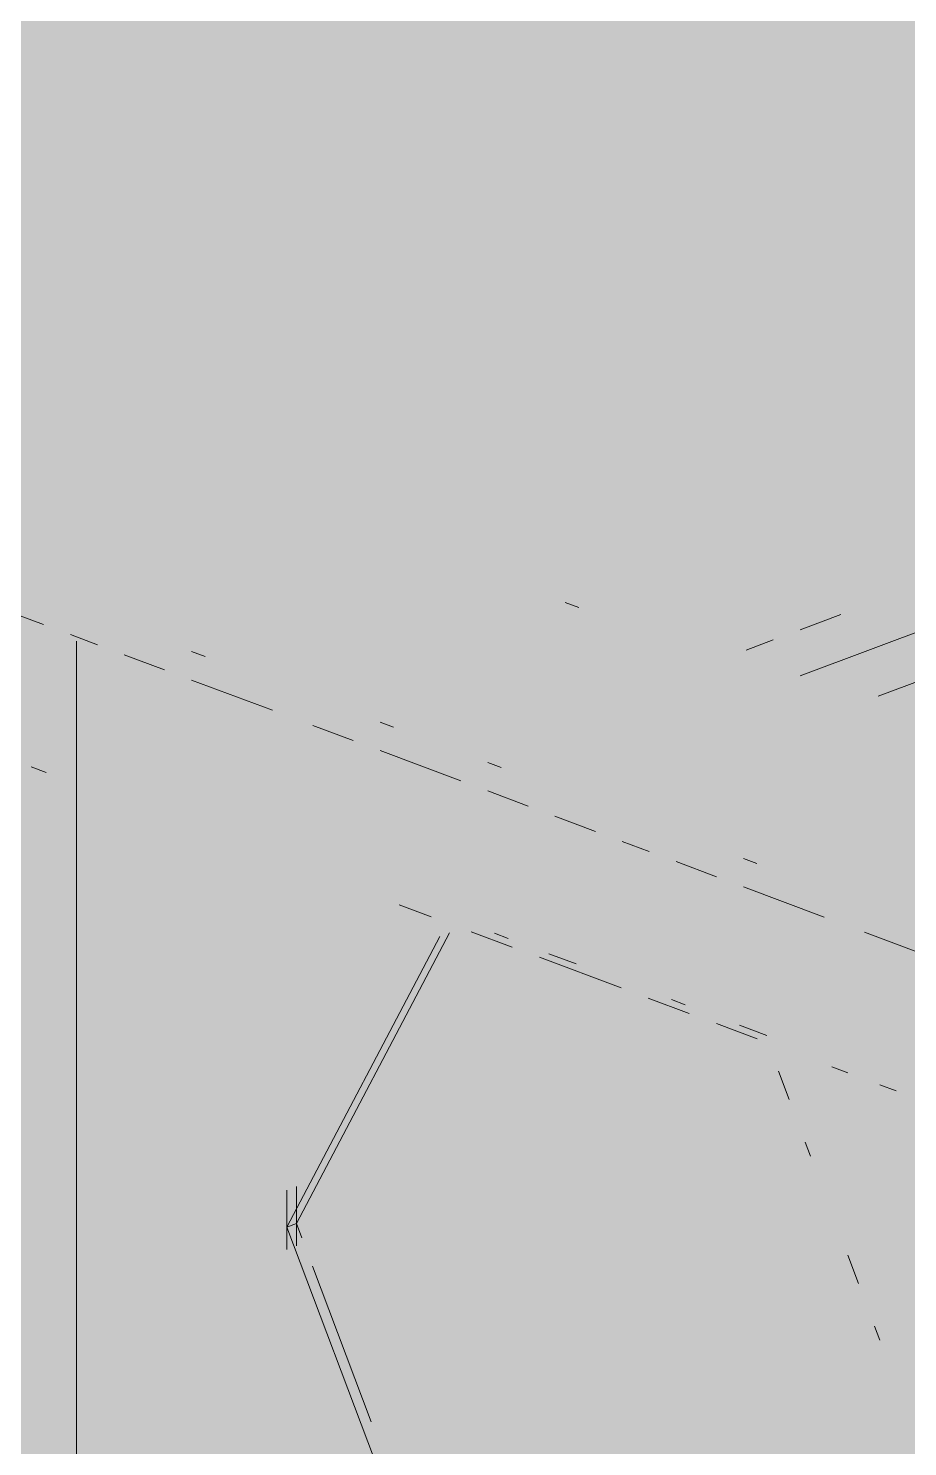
# Paper-space layout '03 3D Building and Roof' of a CAD drawing. Header units: millimetres. Extents: x 5 to 415, y 5 to 292.
# Drawn here: x 130.16 to 134.23, y 86.61 to 93.16 of the extents above; entities that cross this region are included whole.
import ezdxf

# ---------------------------------------------------------------- set-up
doc = ezdxf.new("R2010")
doc.units = ezdxf.units.MM
doc.layers.add('EXISTING', color=7, linetype='Continuous')
doc.layers.add('IMAGES', color=7, linetype='Continuous')

# ---------------------------------------------------------------- blocks, each defined once
blk = doc.blocks.new('SHEET_03')
at = {"layer": 'EXISTING', "color": 250, "lineweight": 9}
for p, q in [((133.731, 90.1716), (141.3539, 93.0272)), ((141.6515, 92.9103), (134.0911, 90.0781)), ((132.7071, 90.4879), (132.6449, 90.5112)), ((130.2348, 90.4089), (130.0483, 90.4788)), ((133.731, 90.3843), (133.9184, 90.4545)), ((130.4835, 90.3158), (130.3592, 90.3623)), ((130.3865, 90.3328), (130.3865, 89.6734)), ((133.481, 90.2907), (133.606, 90.3375)), ((130.7944, 90.1993), (130.6079, 90.2692)), ((130.9188, 90.2838), (130.981, 90.2605)), ((131.2919, 90.013), (130.9188, 90.1527)), ((131.6649, 89.8732), (131.4784, 89.9431)), ((131.7893, 89.9577), (131.8515, 89.9344)), ((132.1623, 89.6869), (131.7893, 89.8266)), ((130.2477, 89.7254), (130.1782, 89.7514)), ((132.2867, 89.7714), (132.3489, 89.7481)), ((130.3865, 89.6734), (130.3865, 86.3066)), ((132.4732, 89.5704), (132.2867, 89.6403)), ((132.7841, 89.4539), (132.5976, 89.5238)), ((133.0328, 89.3608), (132.9085, 89.4074)), ((133.3437, 89.2443), (133.1572, 89.3142)), ((133.4681, 89.3288), (133.5303, 89.3055)), ((133.8411, 89.058), (133.4681, 89.1977)), ((132.0252, 89.0595), (131.8771, 89.115)), ((131.3587, 87.6259), (132.0656, 88.9679)), ((132.1101, 88.9845), (131.4031, 87.6425)), ((132.2109, 88.99), (132.3996, 88.9193)), ((132.3811, 88.9595), (132.3182, 88.9831)), ((134.7116, 88.7319), (134.0277, 88.9881)), ((132.5254, 88.8721), (132.9029, 88.7308)), ((132.6957, 88.8417), (132.5699, 88.8888)), ((133.0287, 88.6836), (133.2174, 88.6129)), ((133.199, 88.6531), (133.136, 88.6767)), ((133.3432, 88.5658), (133.532, 88.4951)), ((133.5764, 88.5117), (133.4506, 88.5589)), ((133.951, 88.3381), (133.8769, 88.3659)), ((133.63, 88.3461), (133.6794, 88.2154)), ((134.1732, 88.2549), (134.0991, 88.2826)), ((133.7535, 88.0193), (133.7781, 87.954)), ((131.3587, 87.5228), (131.3587, 87.7976)), ((131.3587, 87.7661), (131.3587, 87.6259)), ((131.4031, 87.8143), (131.4031, 87.5394)), ((131.4031, 87.6425), (131.4031, 87.7828)), ((131.3587, 87.6259), (131.4031, 87.6425)), ((131.4031, 87.5724), (131.4031, 87.6425)), ((131.4031, 87.6425), (131.4278, 87.5771)), ((131.3587, 87.6259), (131.3587, 87.5557)), ((132.0746, 85.7304), (131.3587, 87.6259)), ((133.951, 87.4964), (134.0003, 87.3657)), ((131.4772, 87.4464), (131.7487, 86.7274)), ((134.0744, 87.1696), (134.0991, 87.1043))]:
    blk.add_line(p, q, dxfattribs=at)
at = {"layer": 'IMAGES', "color": 7}
for points in [[(126.3404, 93.1429), (139.8781, 93.1429), (126.3404, 93.3143), (139.8781, 93.3143)], [(126.5118, 92.9714), (139.8781, 92.9714), (126.5118, 93.1429), (139.8781, 93.1429)], [(127.0259, 92.8), (139.364, 92.8), (127.0259, 92.9714), (139.364, 92.9714)], [(127.3686, 92.6286), (139.0213, 92.6286), (127.3686, 92.8), (139.0213, 92.8)], [(128.0541, 92.4571), (138.5072, 92.4571), (128.0541, 92.6286), (138.5072, 92.6286)], [(128.5682, 92.2857), (137.9931, 92.2857), (128.5682, 92.4571), (137.9931, 92.4571)], [(128.9109, 92.1143), (137.6504, 92.1143), (128.9109, 92.2857), (137.6504, 92.2857)], [(129.425, 91.9429), (137.1363, 91.9429), (129.425, 92.1143), (137.1363, 92.1143)], [(129.5963, 91.7714), (136.7936, 91.7714), (129.5963, 91.9429), (136.7936, 91.9429)], [(130.1104, 91.6), (130.2818, 91.6), (130.1104, 91.7714), (130.2818, 91.7714)], [(130.2818, 91.6), (136.2795, 91.6), (130.2818, 91.7714), (136.2795, 91.7714)], [(130.1104, 91.4286), (130.2818, 91.4286), (130.1104, 91.6), (130.2818, 91.6)], [(130.2818, 91.4286), (130.7959, 91.4286), (130.2818, 91.6), (130.7959, 91.6)], [(130.7959, 91.4286), (130.9672, 91.4286), (130.7959, 91.6), (130.9672, 91.6)], [(130.9672, 91.4286), (135.7654, 91.4286), (130.9672, 91.6), (135.7654, 91.6)], [(130.1104, 91.2571), (130.2818, 91.2571), (130.1104, 91.4286), (130.2818, 91.4286)], [(130.2818, 91.2571), (130.4532, 91.2571), (130.2818, 91.4286), (130.4532, 91.4286)], [(130.4532, 91.2571), (130.6245, 91.2571), (130.4532, 91.4286), (130.6245, 91.4286)], [(130.6245, 91.2571), (130.7959, 91.2571), (130.6245, 91.4286), (130.7959, 91.4286)], [(130.7959, 91.0857), (130.9672, 91.0857), (130.7959, 91.4286), (130.9672, 91.4286)], [(130.9672, 91.2571), (131.1386, 91.2571), (130.9672, 91.4286), (131.1386, 91.4286)], [(131.1386, 91.2571), (135.4227, 91.2571), (131.1386, 91.4286), (135.4227, 91.4286)], [(130.1104, 91.0857), (130.2818, 91.0857), (130.1104, 91.2571), (130.2818, 91.2571)], [(130.2818, 91.0857), (130.6245, 91.0857), (130.2818, 91.2571), (130.6245, 91.2571)], [(130.6245, 91.0857), (130.7959, 91.0857), (130.6245, 91.2571), (130.7959, 91.2571)], [(130.9672, 91.0857), (131.1386, 91.0857), (130.9672, 91.2571), (131.1386, 91.2571)], [(131.1386, 91.0857), (131.31, 91.0857), (131.1386, 91.2571), (131.31, 91.2571)], [(131.31, 91.0857), (131.6527, 91.0857), (131.31, 91.2571), (131.6527, 91.2571)], [(131.6527, 91.0857), (134.7372, 91.0857), (131.6527, 91.2571), (134.7372, 91.2571)], [(129.9391, 90.9143), (130.7959, 90.9143), (129.9391, 91.0857), (130.7959, 91.0857)], [(130.7959, 90.9143), (130.9672, 90.9143), (130.7959, 91.0857), (130.9672, 91.0857)], [(130.9672, 90.9143), (131.31, 90.9143), (130.9672, 91.0857), (131.31, 91.0857)], [(131.31, 90.9143), (131.4813, 90.9143), (131.31, 91.0857), (131.4813, 91.0857)], [(131.4813, 90.9143), (131.6527, 90.9143), (131.4813, 91.0857), (131.6527, 91.0857)], [(131.6527, 90.9143), (131.8241, 90.9143), (131.6527, 91.0857), (131.8241, 91.0857)], [(131.8241, 90.9143), (131.9954, 90.9143), (131.8241, 91.0857), (131.9954, 91.0857)], [(131.9954, 90.9143), (134.2231, 90.9143), (131.9954, 91.0857), (134.2231, 91.0857)], [(134.2231, 90.9143), (134.3945, 90.9143), (134.2231, 91.0857), (134.3945, 91.0857)], [(129.9391, 90.7429), (130.9672, 90.7429), (129.9391, 90.9143), (130.9672, 90.9143)], [(130.9672, 90.7429), (131.1386, 90.7429), (130.9672, 90.9143), (131.1386, 90.9143)], [(131.1386, 90.7429), (131.31, 90.7429), (131.1386, 90.9143), (131.31, 90.9143)], [(131.31, 90.7429), (131.4813, 90.7429), (131.31, 90.9143), (131.4813, 90.9143)], [(131.4813, 90.7429), (131.6527, 90.7429), (131.4813, 90.9143), (131.6527, 90.9143)], [(131.6527, 90.7429), (131.8241, 90.7429), (131.6527, 90.9143), (131.8241, 90.9143)], [(131.8241, 90.7429), (131.9954, 90.7429), (131.8241, 90.9143), (131.9954, 90.9143)], [(131.9954, 90.7429), (132.1668, 90.7429), (131.9954, 90.9143), (132.1668, 90.9143)], [(132.1668, 90.7429), (132.5095, 90.7429), (132.1668, 90.9143), (132.5095, 90.9143)], [(132.5095, 90.7429), (133.8804, 90.7429), (132.5095, 90.9143), (133.8804, 90.9143)], [(133.8804, 90.7429), (134.2231, 90.7429), (133.8804, 90.9143), (134.2231, 90.9143)], [(134.2231, 90.7429), (134.3945, 90.7429), (134.2231, 90.9143), (134.3945, 90.9143)], [(130.1104, 90.5714), (130.2818, 90.5714), (130.1104, 90.7429), (130.2818, 90.7429)], [(130.2818, 90.5714), (130.6245, 90.5714), (130.2818, 90.7429), (130.6245, 90.7429)], [(130.6245, 90.5714), (132.1668, 90.5714), (130.6245, 90.7429), (132.1668, 90.7429)], [(132.1668, 90.5714), (132.3381, 90.5714), (132.1668, 90.7429), (132.3381, 90.7429)], [(132.3381, 90.5714), (132.5095, 90.5714), (132.3381, 90.7429), (132.5095, 90.7429)], [(132.5095, 90.5714), (132.8522, 90.5714), (132.5095, 90.7429), (132.8522, 90.7429)], [(132.8522, 90.5714), (133.0236, 90.5714), (132.8522, 90.7429), (133.0236, 90.7429)], [(133.0236, 90.5714), (133.195, 90.5714), (133.0236, 90.7429), (133.195, 90.7429)], [(133.195, 90.5714), (133.3663, 90.5714), (133.195, 90.7429), (133.3663, 90.7429)], [(133.3663, 90.5714), (133.7091, 90.5714), (133.3663, 90.7429), (133.7091, 90.7429)], [(133.7091, 90.5714), (133.8804, 90.5714), (133.7091, 90.7429), (133.8804, 90.7429)], [(133.8804, 90.5714), (134.2231, 90.5714), (133.8804, 90.7429), (134.2231, 90.7429)], [(134.2231, 90.4), (134.3945, 90.4), (134.2231, 90.7429), (134.3945, 90.7429)], [(130.1104, 90.4), (130.2818, 90.4), (130.1104, 90.5714), (130.2818, 90.5714)], [(130.2818, 90.4), (130.4532, 90.4), (130.2818, 90.5714), (130.4532, 90.5714)], [(130.4532, 90.4), (130.6245, 90.4), (130.4532, 90.5714), (130.6245, 90.5714)], [(130.6245, 90.4), (130.9672, 90.4), (130.6245, 90.5714), (130.9672, 90.5714)], [(130.9672, 90.4), (132.1668, 90.4), (130.9672, 90.5714), (132.1668, 90.5714)], [(132.1668, 90.4), (132.3381, 90.4), (132.1668, 90.5714), (132.3381, 90.5714)], [(132.3381, 90.4), (132.5095, 90.4), (132.3381, 90.5714), (132.5095, 90.5714)], [(132.5095, 90.4), (132.6809, 90.4), (132.5095, 90.5714), (132.6809, 90.5714)], [(132.6809, 90.4), (132.8522, 90.4), (132.6809, 90.5714), (132.8522, 90.5714)], [(132.8522, 90.4), (133.0236, 90.4), (132.8522, 90.5714), (133.0236, 90.5714)], [(133.0236, 90.4), (133.195, 90.4), (133.0236, 90.5714), (133.195, 90.5714)], [(133.195, 90.4), (133.3663, 90.4), (133.195, 90.5714), (133.3663, 90.5714)], [(133.3663, 90.4), (133.5377, 90.4), (133.3663, 90.5714), (133.5377, 90.5714)], [(133.5377, 90.4), (133.7091, 90.4), (133.5377, 90.5714), (133.7091, 90.5714)], [(133.7091, 90.4), (133.8804, 90.4), (133.7091, 90.5714), (133.8804, 90.5714)], [(133.8804, 90.4), (134.2231, 90.4), (133.8804, 90.5714), (134.2231, 90.5714)], [(130.1104, 90.2286), (130.2818, 90.2286), (130.1104, 90.4), (130.2818, 90.4)], [(130.2818, 90.2286), (130.6245, 90.2286), (130.2818, 90.4), (130.6245, 90.4)], [(130.6245, 90.0571), (130.7959, 90.0571), (130.6245, 90.4), (130.7959, 90.4)], [(130.7959, 90.0571), (130.9672, 90.0571), (130.7959, 90.4), (130.9672, 90.4)], [(130.9672, 90.2286), (131.1386, 90.2286), (130.9672, 90.4), (131.1386, 90.4)], [(131.1386, 90.2286), (131.31, 90.2286), (131.1386, 90.4), (131.31, 90.4)], [(131.31, 90.2286), (132.6809, 90.2286), (131.31, 90.4), (132.6809, 90.4)], [(132.6809, 90.2286), (132.8522, 90.2286), (132.6809, 90.4), (132.8522, 90.4)], [(132.8522, 90.2286), (133.0236, 90.2286), (132.8522, 90.4), (133.0236, 90.4)], [(133.0236, 90.2286), (133.195, 90.2286), (133.0236, 90.4), (133.195, 90.4)], [(133.195, 90.2286), (133.5377, 90.2286), (133.195, 90.4), (133.5377, 90.4)], [(133.5377, 90.2286), (133.7091, 90.2286), (133.5377, 90.4), (133.7091, 90.4)], [(133.7091, 90.2286), (134.2231, 90.2286), (133.7091, 90.4), (134.2231, 90.4)], [(134.2231, 90.2286), (134.3945, 90.2286), (134.2231, 90.4), (134.3945, 90.4)], [(130.1104, 90.0571), (130.2818, 90.0571), (130.1104, 90.2286), (130.2818, 90.2286)], [(130.2818, 89.7143), (130.4532, 89.7143), (130.2818, 90.2286), (130.4532, 90.2286)], [(130.4532, 90.0571), (130.6245, 90.0571), (130.4532, 90.2286), (130.6245, 90.2286)], [(130.9672, 90.0571), (131.1386, 90.0571), (130.9672, 90.2286), (131.1386, 90.2286)], [(131.1386, 90.0571), (131.31, 90.0571), (131.1386, 90.2286), (131.31, 90.2286)], [(131.31, 90.0571), (131.4813, 90.0571), (131.31, 90.2286), (131.4813, 90.2286)], [(131.4813, 90.0571), (131.6527, 90.0571), (131.4813, 90.2286), (131.6527, 90.2286)], [(131.6527, 90.0571), (131.9954, 90.0571), (131.6527, 90.2286), (131.9954, 90.2286)], [(131.9954, 90.0571), (133.0236, 90.0571), (131.9954, 90.2286), (133.0236, 90.2286)], [(133.0236, 90.0571), (133.195, 90.0571), (133.0236, 90.2286), (133.195, 90.2286)], [(133.195, 90.0571), (133.3663, 90.0571), (133.195, 90.2286), (133.3663, 90.2286)], [(133.3663, 90.0571), (133.5377, 90.0571), (133.3663, 90.2286), (133.5377, 90.2286)], [(133.5377, 90.0571), (133.8804, 90.0571), (133.5377, 90.2286), (133.8804, 90.2286)], [(133.8804, 90.0571), (134.2231, 90.0571), (133.8804, 90.2286), (134.2231, 90.2286)], [(134.2231, 90.0571), (134.3945, 90.0571), (134.2231, 90.2286), (134.3945, 90.2286)], [(129.9391, 89.8857), (130.2818, 89.8857), (129.9391, 90.0571), (130.2818, 90.0571)], [(130.4532, 89.7143), (130.6245, 89.7143), (130.4532, 90.0571), (130.6245, 90.0571)], [(130.6245, 89.7143), (130.7959, 89.7143), (130.6245, 90.0571), (130.7959, 90.0571)], [(130.7959, 89.8857), (130.9672, 89.8857), (130.7959, 90.0571), (130.9672, 90.0571)], [(130.9672, 89.8857), (131.1386, 89.8857), (130.9672, 90.0571), (131.1386, 90.0571)], [(131.1386, 89.8857), (131.31, 89.8857), (131.1386, 90.0571), (131.31, 90.0571)], [(131.31, 89.8857), (131.4813, 89.8857), (131.31, 90.0571), (131.4813, 90.0571)], [(131.4813, 89.8857), (131.6527, 89.8857), (131.4813, 90.0571), (131.6527, 90.0571)], [(131.6527, 89.7143), (131.8241, 89.7143), (131.6527, 90.0571), (131.8241, 90.0571)], [(131.8241, 89.8857), (131.9954, 89.8857), (131.8241, 90.0571), (131.9954, 90.0571)], [(131.9954, 89.8857), (132.1668, 89.8857), (131.9954, 90.0571), (132.1668, 90.0571)], [(132.1668, 89.8857), (132.3381, 89.8857), (132.1668, 90.0571), (132.3381, 90.0571)], [(132.3381, 89.8857), (132.5095, 89.8857), (132.3381, 90.0571), (132.5095, 90.0571)], [(132.5095, 89.8857), (133.5377, 89.8857), (132.5095, 90.0571), (133.5377, 90.0571)], [(133.5377, 89.8857), (133.7091, 89.8857), (133.5377, 90.0571), (133.7091, 90.0571)], [(133.7091, 89.8857), (134.0518, 89.8857), (133.7091, 90.0571), (134.0518, 90.0571)], [(134.0518, 89.8857), (134.2231, 89.8857), (134.0518, 90.0571), (134.2231, 90.0571)], [(134.2231, 89.8857), (134.5659, 89.8857), (134.2231, 90.0571), (134.5659, 90.0571)], [(130.1104, 89.5429), (130.2818, 89.5429), (130.1104, 89.8857), (130.2818, 89.8857)], [(130.7959, 89.7143), (130.9672, 89.7143), (130.7959, 89.8857), (130.9672, 89.8857)], [(130.9672, 89.7143), (131.1386, 89.7143), (130.9672, 89.8857), (131.1386, 89.8857)], [(131.1386, 89.7143), (131.31, 89.7143), (131.1386, 89.8857), (131.31, 89.8857)], [(131.31, 89.7143), (131.4813, 89.7143), (131.31, 89.8857), (131.4813, 89.8857)], [(131.4813, 89.7143), (131.6527, 89.7143), (131.4813, 89.8857), (131.6527, 89.8857)], [(131.8241, 89.7143), (131.9954, 89.7143), (131.8241, 89.8857), (131.9954, 89.8857)], [(131.9954, 89.7143), (132.1668, 89.7143), (131.9954, 89.8857), (132.1668, 89.8857)], [(132.1668, 89.7143), (132.3381, 89.7143), (132.1668, 89.8857), (132.3381, 89.8857)], [(132.3381, 89.7143), (132.5095, 89.7143), (132.3381, 89.8857), (132.5095, 89.8857)], [(132.5095, 89.7143), (133.0236, 89.7143), (132.5095, 89.8857), (133.0236, 89.8857)], [(133.0236, 89.7143), (133.8804, 89.7143), (133.0236, 89.8857), (133.8804, 89.8857)], [(133.8804, 89.7143), (134.0518, 89.7143), (133.8804, 89.8857), (134.0518, 89.8857)], [(134.0518, 89.7143), (134.2231, 89.7143), (134.0518, 89.8857), (134.2231, 89.8857)], [(134.2231, 89.7143), (134.3945, 89.7143), (134.2231, 89.8857), (134.3945, 89.8857)], [(130.2818, 89.5429), (130.4532, 89.5429), (130.2818, 89.7143), (130.4532, 89.7143)], [(130.4532, 89.5429), (130.6245, 89.5429), (130.4532, 89.7143), (130.6245, 89.7143)], [(130.6245, 89.5429), (130.7959, 89.5429), (130.6245, 89.7143), (130.7959, 89.7143)], [(130.7959, 89.5429), (131.1386, 89.5429), (130.7959, 89.7143), (131.1386, 89.7143)], [(131.1386, 89.5429), (131.4813, 89.5429), (131.1386, 89.7143), (131.4813, 89.7143)], [(131.4813, 89.5429), (131.6527, 89.5429), (131.4813, 89.7143), (131.6527, 89.7143)], [(131.6527, 89.5429), (131.8241, 89.5429), (131.6527, 89.7143), (131.8241, 89.7143)], [(131.8241, 89.5429), (131.9954, 89.5429), (131.8241, 89.7143), (131.9954, 89.7143)], [(131.9954, 89.5429), (132.1668, 89.5429), (131.9954, 89.7143), (132.1668, 89.7143)], [(132.1668, 89.5429), (132.3381, 89.5429), (132.1668, 89.7143), (132.3381, 89.7143)], [(132.3381, 89.5429), (132.6809, 89.5429), (132.3381, 89.7143), (132.6809, 89.7143)], [(132.6809, 89.5429), (133.0236, 89.5429), (132.6809, 89.7143), (133.0236, 89.7143)], [(133.0236, 89.5429), (133.195, 89.5429), (133.0236, 89.7143), (133.195, 89.7143)], [(133.195, 89.5429), (134.3945, 89.5429), (133.195, 89.7143), (134.3945, 89.7143)], [(130.1104, 86.4571), (130.2818, 86.4571), (130.1104, 89.5429), (130.2818, 89.5429)], [(130.2818, 89.3714), (130.4532, 89.3714), (130.2818, 89.5429), (130.4532, 89.5429)], [(130.4532, 89.3714), (130.6245, 89.3714), (130.4532, 89.5429), (130.6245, 89.5429)], [(130.6245, 89.3714), (130.7959, 89.3714), (130.6245, 89.5429), (130.7959, 89.5429)], [(130.7959, 89.3714), (130.9672, 89.3714), (130.7959, 89.5429), (130.9672, 89.5429)], [(130.9672, 89.3714), (131.1386, 89.3714), (130.9672, 89.5429), (131.1386, 89.5429)], [(131.1386, 89.3714), (131.4813, 89.3714), (131.1386, 89.5429), (131.4813, 89.5429)], [(131.4813, 89.3714), (131.6527, 89.3714), (131.4813, 89.5429), (131.6527, 89.5429)], [(131.6527, 89.3714), (131.8241, 89.3714), (131.6527, 89.5429), (131.8241, 89.5429)], [(131.8241, 89.3714), (132.1668, 89.3714), (131.8241, 89.5429), (132.1668, 89.5429)], [(132.1668, 89.3714), (132.3381, 89.3714), (132.1668, 89.5429), (132.3381, 89.5429)], [(132.3381, 89.3714), (132.5095, 89.3714), (132.3381, 89.5429), (132.5095, 89.5429)], [(132.5095, 89.3714), (132.6809, 89.3714), (132.5095, 89.5429), (132.6809, 89.5429)], [(132.6809, 89.3714), (132.8522, 89.3714), (132.6809, 89.5429), (132.8522, 89.5429)], [(132.8522, 89.3714), (133.0236, 89.3714), (132.8522, 89.5429), (133.0236, 89.5429)], [(133.0236, 89.2), (133.195, 89.2), (133.0236, 89.5429), (133.195, 89.5429)], [(133.195, 89.3714), (133.3663, 89.3714), (133.195, 89.5429), (133.3663, 89.5429)], [(133.3663, 89.3714), (133.5377, 89.3714), (133.3663, 89.5429), (133.5377, 89.5429)], [(133.5377, 89.3714), (133.7091, 89.3714), (133.5377, 89.5429), (133.7091, 89.5429)], [(133.7091, 89.3714), (134.9086, 89.3714), (133.7091, 89.5429), (134.9086, 89.5429)], [(130.2818, 86.4571), (130.4532, 86.4571), (130.2818, 89.3714), (130.4532, 89.3714)], [(130.4532, 89.2), (130.6245, 89.2), (130.4532, 89.3714), (130.6245, 89.3714)], [(130.6245, 89.2), (130.7959, 89.2), (130.6245, 89.3714), (130.7959, 89.3714)], [(130.7959, 89.2), (130.9672, 89.2), (130.7959, 89.3714), (130.9672, 89.3714)], [(130.9672, 89.2), (131.1386, 89.2), (130.9672, 89.3714), (131.1386, 89.3714)], [(131.1386, 89.2), (131.4813, 89.2), (131.1386, 89.3714), (131.4813, 89.3714)], [(131.4813, 89.2), (131.6527, 89.2), (131.4813, 89.3714), (131.6527, 89.3714)], [(131.6527, 89.2), (132.1668, 89.2), (131.6527, 89.3714), (132.1668, 89.3714)], [(132.1668, 89.2), (132.3381, 89.2), (132.1668, 89.3714), (132.3381, 89.3714)], [(132.3381, 89.2), (132.5095, 89.2), (132.3381, 89.3714), (132.5095, 89.3714)], [(132.5095, 89.2), (132.8522, 89.2), (132.5095, 89.3714), (132.8522, 89.3714)], [(132.8522, 89.2), (133.0236, 89.2), (132.8522, 89.3714), (133.0236, 89.3714)], [(133.195, 89.2), (133.3663, 89.2), (133.195, 89.3714), (133.3663, 89.3714)], [(133.3663, 89.2), (133.5377, 89.2), (133.3663, 89.3714), (133.5377, 89.3714)], [(133.5377, 89.2), (133.7091, 89.2), (133.5377, 89.3714), (133.7091, 89.3714)], [(133.7091, 89.2), (133.8804, 89.2), (133.7091, 89.3714), (133.8804, 89.3714)], [(133.8804, 89.2), (134.2231, 89.2), (133.8804, 89.3714), (134.2231, 89.3714)], [(134.2231, 89.2), (135.2513, 89.2), (134.2231, 89.3714), (135.2513, 89.3714)], [(130.4532, 86.4571), (130.6245, 86.4571), (130.4532, 89.2), (130.6245, 89.2)], [(130.6245, 89.0286), (131.1386, 89.0286), (130.6245, 89.2), (131.1386, 89.2)], [(131.1386, 89.0286), (131.31, 89.0286), (131.1386, 89.2), (131.31, 89.2)], [(131.31, 89.0286), (131.4813, 89.0286), (131.31, 89.2), (131.4813, 89.2)], [(131.4813, 89.0286), (131.6527, 89.0286), (131.4813, 89.2), (131.6527, 89.2)], [(131.6527, 89.0286), (131.8241, 89.0286), (131.6527, 89.2), (131.8241, 89.2)], [(131.8241, 89.0286), (131.9954, 89.0286), (131.8241, 89.2), (131.9954, 89.2)], [(131.9954, 89.0286), (132.1668, 89.0286), (131.9954, 89.2), (132.1668, 89.2)], [(132.1668, 89.0286), (132.5095, 89.0286), (132.1668, 89.2), (132.5095, 89.2)], [(132.5095, 89.0286), (132.8522, 89.0286), (132.5095, 89.2), (132.8522, 89.2)], [(132.8522, 88.8571), (133.0236, 88.8571), (132.8522, 89.2), (133.0236, 89.2)], [(133.0236, 88.8571), (133.195, 88.8571), (133.0236, 89.2), (133.195, 89.2)], [(133.195, 89.0286), (133.3663, 89.0286), (133.195, 89.2), (133.3663, 89.2)], [(133.3663, 89.0286), (133.5377, 89.0286), (133.3663, 89.2), (133.5377, 89.2)], [(133.5377, 89.0286), (133.7091, 89.0286), (133.5377, 89.2), (133.7091, 89.2)], [(133.7091, 89.0286), (133.8804, 89.0286), (133.7091, 89.2), (133.8804, 89.2)], [(133.8804, 89.0286), (134.0518, 89.0286), (133.8804, 89.2), (134.0518, 89.2)], [(134.0518, 89.0286), (134.2231, 89.0286), (134.0518, 89.2), (134.2231, 89.2)], [(134.2231, 89.0286), (134.5659, 89.0286), (134.2231, 89.2), (134.5659, 89.2)], [(130.6245, 86.4571), (130.7959, 86.4571), (130.6245, 89.0286), (130.7959, 89.0286)], [(130.7959, 88.8571), (131.31, 88.8571), (130.7959, 89.0286), (131.31, 89.0286)], [(131.31, 88.8571), (131.6527, 88.8571), (131.31, 89.0286), (131.6527, 89.0286)], [(131.6527, 88.8571), (131.8241, 88.8571), (131.6527, 89.0286), (131.8241, 89.0286)], [(131.8241, 88.6857), (131.9954, 88.6857), (131.8241, 89.0286), (131.9954, 89.0286)], [(131.9954, 88.8571), (132.1668, 88.8571), (131.9954, 89.0286), (132.1668, 89.0286)], [(132.1668, 88.8571), (132.5095, 88.8571), (132.1668, 89.0286), (132.5095, 89.0286)], [(132.5095, 88.8571), (132.8522, 88.8571), (132.5095, 89.0286), (132.8522, 89.0286)], [(133.195, 88.6857), (133.3663, 88.6857), (133.195, 89.0286), (133.3663, 89.0286)], [(133.3663, 88.8571), (133.5377, 88.8571), (133.3663, 89.0286), (133.5377, 89.0286)], [(133.5377, 88.8571), (133.7091, 88.8571), (133.5377, 89.0286), (133.7091, 89.0286)], [(133.7091, 88.8571), (133.8804, 88.8571), (133.7091, 89.0286), (133.8804, 89.0286)], [(133.8804, 88.8571), (134.0518, 88.8571), (133.8804, 89.0286), (134.0518, 89.0286)], [(134.0518, 88.8571), (134.2231, 88.8571), (134.0518, 89.0286), (134.2231, 89.0286)], [(134.2231, 88.6857), (134.3945, 88.6857), (134.2231, 89.0286), (134.3945, 89.0286)], [(130.7959, 88.5143), (131.6527, 88.5143), (130.7959, 88.8571), (131.6527, 88.8571)], [(131.6527, 88.5143), (131.8241, 88.5143), (131.6527, 88.8571), (131.8241, 88.8571)], [(131.9954, 88.6857), (132.1668, 88.6857), (131.9954, 88.8571), (132.1668, 88.8571)], [(132.1668, 88.6857), (132.3381, 88.6857), (132.1668, 88.8571), (132.3381, 88.8571)], [(132.3381, 88.6857), (132.5095, 88.6857), (132.3381, 88.8571), (132.5095, 88.8571)], [(132.5095, 88.6857), (132.8522, 88.6857), (132.5095, 88.8571), (132.8522, 88.8571)], [(132.8522, 88.6857), (133.0236, 88.6857), (132.8522, 88.8571), (133.0236, 88.8571)], [(133.0236, 88.6857), (133.195, 88.6857), (133.0236, 88.8571), (133.195, 88.8571)], [(133.3663, 88.6857), (133.7091, 88.6857), (133.3663, 88.8571), (133.7091, 88.8571)], [(133.7091, 88.5143), (133.8804, 88.5143), (133.7091, 88.8571), (133.8804, 88.8571)], [(133.8804, 88.6857), (134.0518, 88.6857), (133.8804, 88.8571), (134.0518, 88.8571)], [(134.0518, 88.6857), (134.2231, 88.6857), (134.0518, 88.8571), (134.2231, 88.8571)], [(131.8241, 88.3429), (131.9954, 88.3429), (131.8241, 88.6857), (131.9954, 88.6857)], [(131.9954, 88.5143), (132.1668, 88.5143), (131.9954, 88.6857), (132.1668, 88.6857)], [(132.1668, 88.5143), (132.3381, 88.5143), (132.1668, 88.6857), (132.3381, 88.6857)], [(132.3381, 88.5143), (132.5095, 88.5143), (132.3381, 88.6857), (132.5095, 88.6857)], [(132.5095, 88.5143), (132.6809, 88.5143), (132.5095, 88.6857), (132.6809, 88.6857)], [(132.6809, 88.5143), (132.8522, 88.5143), (132.6809, 88.6857), (132.8522, 88.6857)], [(132.8522, 88.5143), (133.0236, 88.5143), (132.8522, 88.6857), (133.0236, 88.6857)], [(133.0236, 88.5143), (133.195, 88.5143), (133.0236, 88.6857), (133.195, 88.6857)], [(133.195, 88.3429), (133.3663, 88.3429), (133.195, 88.6857), (133.3663, 88.6857)], [(133.3663, 88.5143), (133.5377, 88.5143), (133.3663, 88.6857), (133.5377, 88.6857)], [(133.5377, 88.5143), (133.7091, 88.5143), (133.5377, 88.6857), (133.7091, 88.6857)], [(133.8804, 88.5143), (134.2231, 88.5143), (133.8804, 88.6857), (134.2231, 88.6857)], [(134.2231, 88.5143), (134.5659, 88.5143), (134.2231, 88.6857), (134.5659, 88.6857)], [(130.7959, 88.3429), (131.4813, 88.3429), (130.7959, 88.5143), (131.4813, 88.5143)], [(131.4813, 88.3429), (131.6527, 88.3429), (131.4813, 88.5143), (131.6527, 88.5143)], [(131.6527, 88.3429), (131.8241, 88.3429), (131.6527, 88.5143), (131.8241, 88.5143)], [(131.9954, 88.3429), (132.1668, 88.3429), (131.9954, 88.5143), (132.1668, 88.5143)], [(132.1668, 88.3429), (132.6809, 88.3429), (132.1668, 88.5143), (132.6809, 88.5143)], [(132.6809, 88.3429), (132.8522, 88.3429), (132.6809, 88.5143), (132.8522, 88.5143)], [(132.8522, 88.3429), (133.0236, 88.3429), (132.8522, 88.5143), (133.0236, 88.5143)], [(133.0236, 88.3429), (133.195, 88.3429), (133.0236, 88.5143), (133.195, 88.5143)], [(133.3663, 88.3429), (133.5377, 88.3429), (133.3663, 88.5143), (133.5377, 88.5143)], [(133.5377, 88.3429), (133.8804, 88.3429), (133.5377, 88.5143), (133.8804, 88.5143)], [(133.8804, 88.3429), (134.0518, 88.3429), (133.8804, 88.5143), (134.0518, 88.5143)], [(134.0518, 88.3429), (134.3945, 88.3429), (134.0518, 88.5143), (134.3945, 88.5143)], [(130.7959, 87.8286), (131.31, 87.8286), (130.7959, 88.3429), (131.31, 88.3429)], [(131.31, 88.1714), (131.4813, 88.1714), (131.31, 88.3429), (131.4813, 88.3429)], [(131.4813, 88.1714), (131.6527, 88.1714), (131.4813, 88.3429), (131.6527, 88.3429)], [(131.6527, 88), (131.8241, 88), (131.6527, 88.3429), (131.8241, 88.3429)], [(131.8241, 88.1714), (131.9954, 88.1714), (131.8241, 88.3429), (131.9954, 88.3429)], [(131.9954, 88.1714), (132.1668, 88.1714), (131.9954, 88.3429), (132.1668, 88.3429)], [(132.1668, 88.1714), (133.195, 88.1714), (132.1668, 88.3429), (133.195, 88.3429)], [(133.195, 88.1714), (133.3663, 88.1714), (133.195, 88.3429), (133.3663, 88.3429)], [(133.3663, 88.1714), (133.5377, 88.1714), (133.3663, 88.3429), (133.5377, 88.3429)], [(133.5377, 88.1714), (133.7091, 88.1714), (133.5377, 88.3429), (133.7091, 88.3429)], [(133.7091, 88.1714), (134.2231, 88.1714), (133.7091, 88.3429), (134.2231, 88.3429)], [(134.2231, 88.1714), (134.3945, 88.1714), (134.2231, 88.3429), (134.3945, 88.3429)], [(131.31, 87.8286), (131.4813, 87.8286), (131.31, 88.1714), (131.4813, 88.1714)], [(131.4813, 88), (131.6527, 88), (131.4813, 88.1714), (131.6527, 88.1714)], [(131.8241, 88), (131.9954, 88), (131.8241, 88.1714), (131.9954, 88.1714)], [(131.9954, 88), (133.3663, 88), (131.9954, 88.1714), (133.3663, 88.1714)], [(133.3663, 88), (133.5377, 88), (133.3663, 88.1714), (133.5377, 88.1714)], [(133.5377, 88), (133.7091, 88), (133.5377, 88.1714), (133.7091, 88.1714)], [(133.7091, 88), (133.8804, 88), (133.7091, 88.1714), (133.8804, 88.1714)], [(133.8804, 88), (134.0518, 88), (133.8804, 88.1714), (134.0518, 88.1714)], [(134.0518, 88), (134.2231, 88), (134.0518, 88.1714), (134.2231, 88.1714)], [(134.2231, 88), (134.5659, 88), (134.2231, 88.1714), (134.5659, 88.1714)], [(131.4813, 87.6571), (131.6527, 87.6571), (131.4813, 88), (131.6527, 88)], [(131.6527, 87.8286), (131.8241, 87.8286), (131.6527, 88), (131.8241, 88)], [(131.8241, 87.8286), (131.9954, 87.8286), (131.8241, 88), (131.9954, 88)], [(131.9954, 87.8286), (133.7091, 87.8286), (131.9954, 88), (133.7091, 88)], [(133.7091, 87.8286), (133.8804, 87.8286), (133.7091, 88), (133.8804, 88)], [(133.8804, 87.8286), (134.2231, 87.8286), (133.8804, 88), (134.2231, 88)], [(134.2231, 87.8286), (134.3945, 87.8286), (134.2231, 88), (134.3945, 88)], [(130.7959, 87.3143), (131.1386, 87.3143), (130.7959, 87.8286), (131.1386, 87.8286)], [(131.1386, 87.3143), (131.31, 87.3143), (131.1386, 87.8286), (131.31, 87.8286)], [(131.31, 87.6571), (131.4813, 87.6571), (131.31, 87.8286), (131.4813, 87.8286)], [(131.6527, 87.3143), (131.8241, 87.3143), (131.6527, 87.8286), (131.8241, 87.8286)], [(131.8241, 87.6571), (133.7091, 87.6571), (131.8241, 87.8286), (133.7091, 87.8286)], [(133.7091, 87.6571), (133.8804, 87.6571), (133.7091, 87.8286), (133.8804, 87.8286)], [(133.8804, 87.6571), (134.0518, 87.6571), (133.8804, 87.8286), (134.0518, 87.8286)], [(134.0518, 87.6571), (134.2231, 87.6571), (134.0518, 87.8286), (134.2231, 87.8286)], [(134.2231, 87.6571), (134.3945, 87.6571), (134.2231, 87.8286), (134.3945, 87.8286)], [(131.31, 87.4857), (131.6527, 87.4857), (131.31, 87.6571), (131.6527, 87.6571)], [(131.8241, 87.4857), (133.5377, 87.4857), (131.8241, 87.6571), (133.5377, 87.6571)], [(133.5377, 87.4857), (133.7091, 87.4857), (133.5377, 87.6571), (133.7091, 87.6571)], [(133.7091, 87.4857), (133.8804, 87.4857), (133.7091, 87.6571), (133.8804, 87.6571)], [(133.8804, 87.4857), (134.0518, 87.4857), (133.8804, 87.6571), (134.0518, 87.6571)], [(134.0518, 87.4857), (134.2231, 87.4857), (134.0518, 87.6571), (134.2231, 87.6571)], [(134.2231, 87.4857), (134.9086, 87.4857), (134.2231, 87.6571), (134.9086, 87.6571)], [(131.31, 87.3143), (131.4813, 87.3143), (131.31, 87.4857), (131.4813, 87.4857)], [(131.4813, 86.9714), (131.6527, 86.9714), (131.4813, 87.4857), (131.6527, 87.4857)], [(131.8241, 87.1429), (133.7091, 87.1429), (131.8241, 87.4857), (133.7091, 87.4857)], [(133.7091, 87.3143), (133.8804, 87.3143), (133.7091, 87.4857), (133.8804, 87.4857)], [(133.8804, 87.3143), (134.0518, 87.3143), (133.8804, 87.4857), (134.0518, 87.4857)], [(134.0518, 87.1429), (134.2231, 87.1429), (134.0518, 87.4857), (134.2231, 87.4857)], [(134.2231, 87.1429), (134.3945, 87.1429), (134.2231, 87.4857), (134.3945, 87.4857)], [(130.7959, 86.6286), (131.31, 86.6286), (130.7959, 87.3143), (131.31, 87.3143)], [(131.31, 86.9714), (131.4813, 86.9714), (131.31, 87.3143), (131.4813, 87.3143)], [(131.6527, 87.1429), (131.8241, 87.1429), (131.6527, 87.3143), (131.8241, 87.3143)], [(133.7091, 87.1429), (133.8804, 87.1429), (133.7091, 87.3143), (133.8804, 87.3143)], [(133.8804, 87.1429), (134.0518, 87.1429), (133.8804, 87.3143), (134.0518, 87.3143)], [(131.6527, 86.9714), (131.8241, 86.9714), (131.6527, 87.1429), (131.8241, 87.1429)], [(131.8241, 86.9714), (131.9954, 86.9714), (131.8241, 87.1429), (131.9954, 87.1429)], [(131.9954, 86.9714), (133.8804, 86.9714), (131.9954, 87.1429), (133.8804, 87.1429)], [(133.8804, 86.9714), (134.0518, 86.9714), (133.8804, 87.1429), (134.0518, 87.1429)], [(134.0518, 86.9714), (134.2231, 86.9714), (134.0518, 87.1429), (134.2231, 87.1429)], [(134.2231, 86.9714), (134.3945, 86.9714), (134.2231, 87.1429), (134.3945, 87.1429)], [(131.31, 86.8), (131.4813, 86.8), (131.31, 86.9714), (131.4813, 86.9714)], [(131.4813, 86.8), (131.6527, 86.8), (131.4813, 86.9714), (131.6527, 86.9714)], [(131.6527, 86.6286), (131.8241, 86.6286), (131.6527, 86.9714), (131.8241, 86.9714)], [(131.8241, 86.8), (131.9954, 86.8), (131.8241, 86.9714), (131.9954, 86.9714)], [(131.9954, 86.6286), (132.1668, 86.6286), (131.9954, 86.9714), (132.1668, 86.9714)], [(132.1668, 86.8), (134.0518, 86.8), (132.1668, 86.9714), (134.0518, 86.9714)], [(134.0518, 86.8), (134.2231, 86.8), (134.0518, 86.9714), (134.2231, 86.9714)], [(134.2231, 86.8), (134.3945, 86.8), (134.2231, 86.9714), (134.3945, 86.9714)], [(131.31, 86.6286), (131.4813, 86.6286), (131.31, 86.8), (131.4813, 86.8)], [(131.4813, 86.6286), (131.6527, 86.6286), (131.4813, 86.8), (131.6527, 86.8)], [(131.8241, 86.6286), (131.9954, 86.6286), (131.8241, 86.8), (131.9954, 86.8)], [(132.1668, 86.6286), (133.8804, 86.6286), (132.1668, 86.8), (133.8804, 86.8)], [(133.8804, 86.6286), (134.0518, 86.6286), (133.8804, 86.8), (134.0518, 86.8)], [(134.0518, 86.6286), (134.2231, 86.6286), (134.0518, 86.8), (134.2231, 86.8)], [(134.2231, 86.6286), (134.3945, 86.6286), (134.2231, 86.8), (134.3945, 86.8)], [(130.7959, 86.4571), (131.4813, 86.4571), (130.7959, 86.6286), (131.4813, 86.6286)], [(131.4813, 86.4571), (131.6527, 86.4571), (131.4813, 86.6286), (131.6527, 86.6286)], [(131.6527, 86.4571), (131.8241, 86.4571), (131.6527, 86.6286), (131.8241, 86.6286)], [(131.8241, 86.1143), (131.9954, 86.1143), (131.8241, 86.6286), (131.9954, 86.6286)], [(131.9954, 86.4571), (132.1668, 86.4571), (131.9954, 86.6286), (132.1668, 86.6286)], [(132.1668, 86.4571), (134.0518, 86.4571), (132.1668, 86.6286), (134.0518, 86.6286)], [(134.0518, 86.4571), (134.2231, 86.4571), (134.0518, 86.6286), (134.2231, 86.6286)], [(134.2231, 86.2857), (134.3945, 86.2857), (134.2231, 86.6286), (134.3945, 86.6286)]]:
    blk.add_solid(points, dxfattribs=at)

psp = doc.layouts.new('03 3D Building and Roof')

# ---------------------------------------------------------------- block references
psp.add_blockref('SHEET_03', (0, 0))

doc.saveas('drawing.dxf')
